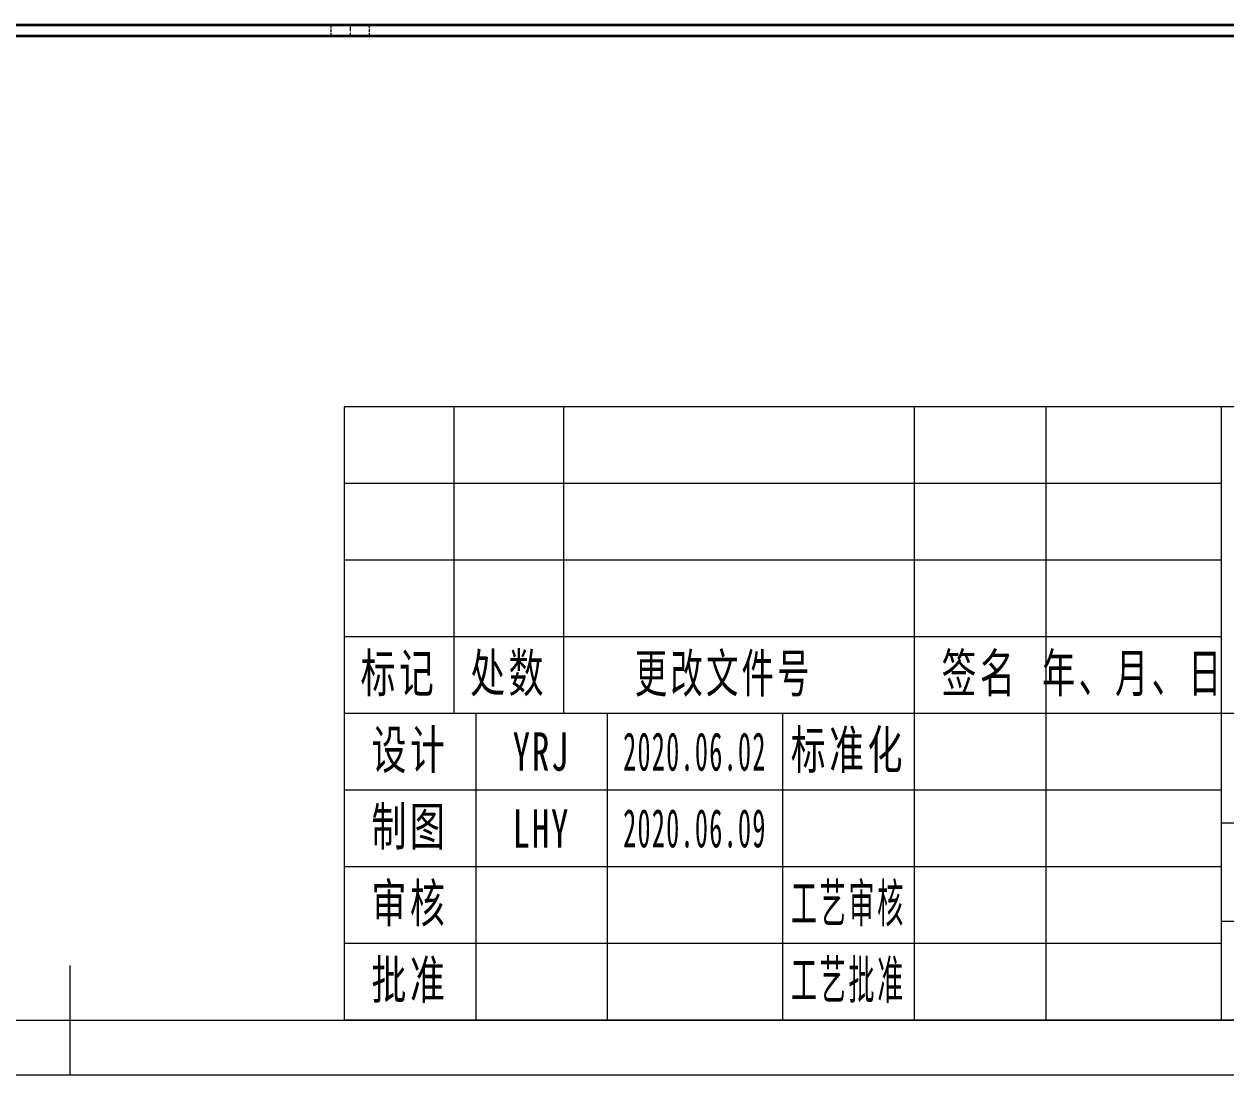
# Model space of a CAD drawing. Header units: millimetres. Extents: x -15766 to 80009, y -9701 to 15159.
# Drawn here: x -8417.7 to -8198.4, y 13253.7 to 13445.6 of the extents above; entities that cross this region are included whole.
import ezdxf

# ---------------------------------------------------------------- set-up
doc = ezdxf.new("R2010")
doc.units = ezdxf.units.MM
for name, pattern in [('CENTER-HOKUTO_1', [16, 13, -1, 1, -1]), ('DASHDOT', [18.5, 12, -3, 0.5, -3]), ('DASHED', [15, 12, -3]), ('HIDDEN-HOKUTO_1', [2, 1, -1])]:
    doc.linetypes.add(name, pattern=pattern)
for name, color, linetype, lineweight in [('AM_7', 2, 'CENTER-HOKUTO_1', 18), ('AM_HID', 1, 'HIDDEN-HOKUTO_1', 18), ('AM_VIS', 7, 'Continuous', 18), ('CDRAFT0', 7, 'Continuous', 18), ('title_frame', 7, 'Continuous', 18), ('尺寸线层', 3, 'Continuous', 18), ('粗实线层_1', 7, 'Continuous', 15), ('细实线层', 7, 'Continuous', 18)]:
    doc.layers.add(name, color=color, linetype=linetype, lineweight=lineweight)
doc.styles.add('UserTxtStyle1', font='', dxfattribs={"width": 0.618357})
doc.styles.add('UserTxtStyle2', font='', dxfattribs={"width": 0.634692})
doc.styles.add('标准', font='', dxfattribs={"width": 0.667})
doc.styles.get('UserTxtStyle1').set_extended_font_data('宋体')
doc.styles.get('UserTxtStyle2').set_extended_font_data('宋体')
doc.styles.get('标准').set_extended_font_data('宋体')

# ---------------------------------------------------------------- blocks, each defined once
blk = doc.blocks.new('*X589')
at = {"layer": 'CDRAFT0'}
blk.add_line((0, 0), (420, 0), dxfattribs=at)
at = {"layer": '粗实线层_1'}
for p, q in [((210, 0), (210, 10)), ((25, 5), (415, 5))]:
    blk.add_line(p, q, dxfattribs=at)

msp = doc.modelspace()

# ---------------------------------------------------------------- linework, layer by layer
at = {"layer": 'AM_7', "linetype": 'DASHDOT', "lineweight": 13, "ltscale": 0.059998}
msp.add_line((-8358.16158, 13443.19749), (-8358.16158, 13445.59739), dxfattribs=at)
at = {"layer": 'AM_HID', "linetype": 'DASHED', "lineweight": 13, "ltscale": 0.05}
for p, q in [((-8361.66158, 13443.39744), (-8361.66158, 13445.39744)), ((-8354.66158, 13443.39744), (-8354.66158, 13445.39744))]:
    msp.add_line(p, q, dxfattribs=at)
at = {"layer": 'AM_VIS', "lineweight": 35}
for p, q in [((-8053.16158, 13445.39744), (-8663.16158, 13445.39744)), ((-8053.16158, 13443.39744), (-8663.16158, 13443.39744))]:
    msp.add_line(p, q, dxfattribs=at)
at = {"layer": '粗实线层_1'}
for p, q in [((-7999.31003, 13375.73384), (-8359.31003, 13375.73384)), ((-8359.31003, 13375.73384), (-8359.31003, 13263.73384)), ((-8199.31003, 13375.73384), (-8199.31003, 13263.73384)), ((-8099.31003, 13319.73384), (-8359.31003, 13319.73384)), ((-8279.31003, 13319.73384), (-8279.31003, 13263.73384)), ((-8199.31003, 13305.73384), (-8359.31003, 13305.73384)), ((-8199.31003, 13291.73384), (-8359.31003, 13291.73384)), ((-8099.31003, 13281.73384), (-8199.31003, 13281.73384)), ((-8199.31003, 13277.73384), (-8359.31003, 13277.73384)), ((-7999.31003, 13263.73384), (-8359.31003, 13263.73384))]:
    msp.add_line(p, q, dxfattribs=at)
at = {"layer": '细实线层'}
for p, q in [((-8339.31003, 13375.73384), (-8339.31003, 13319.73384)), ((-8319.31003, 13375.73384), (-8319.31003, 13319.73384)), ((-8255.31003, 13375.73384), (-8255.31003, 13263.73384)), ((-8231.31003, 13375.73384), (-8231.31003, 13263.73384)), ((-8199.31003, 13361.73384), (-8359.31003, 13361.73384)), ((-8199.31003, 13347.73384), (-8359.31003, 13347.73384)), ((-8199.31003, 13333.73384), (-8359.31003, 13333.73384)), ((-8335.31003, 13319.73384), (-8335.31003, 13263.73384)), ((-8311.31003, 13319.73384), (-8311.31003, 13263.73384)), ((-8099.31003, 13299.73384), (-8199.31003, 13299.73384))]:
    msp.add_line(p, q, dxfattribs=at)

# ---------------------------------------------------------------- block references
at = {"layer": 'title_frame', "xscale": 2, "yscale": 2, "zscale": 2}
msp.add_blockref('*X589', (-8829.31003, 13253.73384), dxfattribs=at)

# ---------------------------------------------------------------- texts
at = {"layer": '尺寸线层', "char_height": 7, "attachment_point": 5, "line_spacing_factor": 1.15057}
for s, insert, width, style in [('\\T1.1;标记', (-8349.31003, 13326.73384), 36, '标准'), ('\\T1.1;处数', (-8329.31003, 13326.73384), 36, '标准'), ('\\T1.1;更改文件号', (-8290.0432, 13326.68586), 60, 'UserTxtStyle1'), ('\\T1.1;签名', (-8243.31003, 13326.73384), 44, '标准'), ('\\T1.1;年、月、日', (-8215.31003, 13326.73384), 60, 'UserTxtStyle2'), ('\\T1.1;设计', (-8347.31003, 13312.73384), 44, '标准'), ('\\T1.1;标准化', (-8267.31003, 13312.73384), 44, '标准'), ('{\\T1.1;YRJ}', (-8323.31003, 13312.73384), 44, '标准'), ('{\\W0.5;\\T1.1;2020.06.02}', (-8295.31003, 13312.73384), 32, '标准'), ('\\T1.1;制图', (-8347.31003, 13298.73384), 44, '标准'), ('{\\T1.1;LHY}', (-8323.31003, 13298.73384), 44, '标准'), ('{\\W0.5;\\T1.1;2020.06.09}', (-8295.31003, 13298.73384), 32, '标准'), ('\\T1.1;审核', (-8347.31003, 13284.73384), 44, '标准'), ('{\\W0.5;\\T1.1;工艺审核}', (-8267.31003, 13284.73384), 44, '标准'), ('{\\T1.1;批准}', (-8347.31003, 13270.73384), 44, '标准'), ('{\\W0.5;\\T1.1;工艺批准}', (-8267.31003, 13270.73384), 44, '标准')]:
    msp.add_mtext(s, dxfattribs=dict(at, insert=insert, width=width, style=style))

doc.saveas('drawing.dxf')
